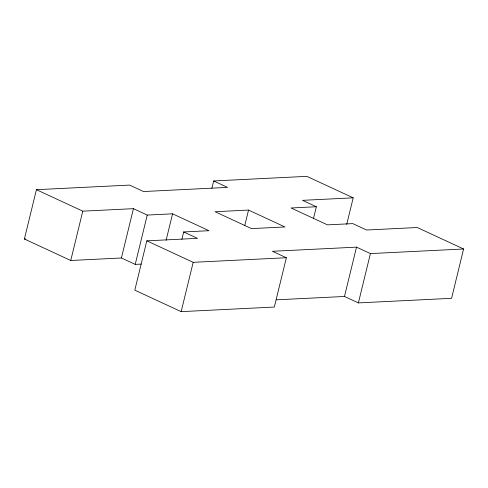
<?xml version="1.0" encoding="UTF-8"?>
<svg xmlns="http://www.w3.org/2000/svg" width="488" height="488" viewBox="0 0 488 488"><rect width="100%" height="100%" fill="white"/><g stroke="black" fill="none" stroke-linecap="round" stroke-linejoin="round"><path stroke-width="0.73" d="M141.178 264.093L135.219 264.386L121.408 257.987L70.754 260.488L24.4 239.004L36.423 189.686L129.607 185.092L143.509 191.534L227.567 187.392L213.665 180.95L211.865 188.313M70.754 260.488L82.777 211.164L133.431 208.669L147.242 215.068L172.563 213.817L208.992 230.702L183.671 231.946L181.878 239.309M121.408 257.987L133.431 208.669M135.219 264.386L147.242 215.068M183.671 231.946L197.481 238.345L146.821 240.84L134.804 290.165L181.158 311.643L274.335 307.05L286.358 257.731L272.457 251.289L356.514 247.141L370.416 253.583L463.6 248.996L451.577 298.314L358.393 302.908L344.491 296.466L276.336 299.821M166.103 240.322L172.563 213.817M181.158 311.643L193.181 262.324L286.358 257.731M244.762 225.535L248.532 210.078L284.962 226.957L251.491 228.604L215.062 211.725L248.532 210.078M313.479 218.508L316.352 206.735L302.542 200.336L353.196 197.835L346.736 224.34M344.491 296.466L356.514 247.141M358.393 302.908L370.416 253.583M213.665 180.95L306.842 176.357L353.196 197.835M316.352 206.735L291.031 207.98L327.46 224.858L352.781 223.614L366.592 230.013L417.246 227.512L463.6 248.996M24.4 239.004L25.913 238.931M36.423 189.686L82.777 211.164M146.821 240.84L193.181 262.324"/></g></svg>
